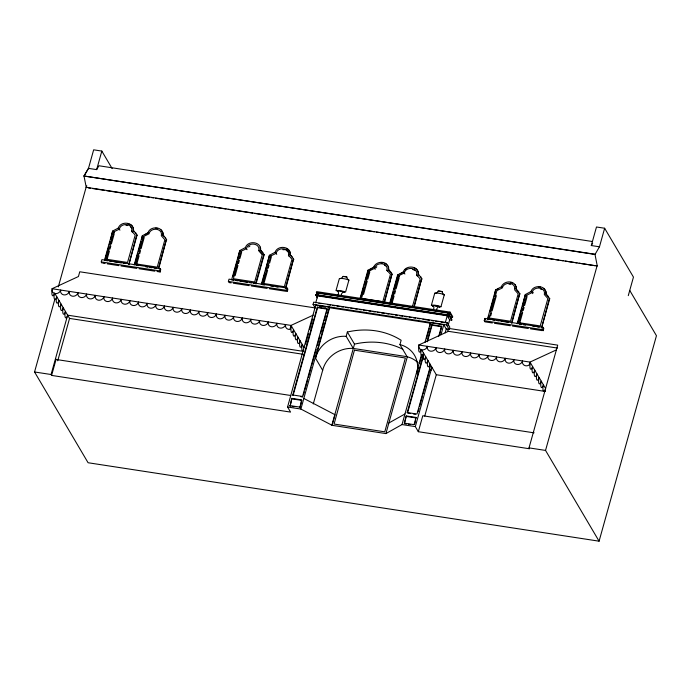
<?xml version="1.0" encoding="UTF-8"?>
<svg xmlns="http://www.w3.org/2000/svg" width="691" height="691" viewBox="0 0 691 691"><rect width="100%" height="100%" fill="white"/><g stroke="black" fill="none" stroke-linecap="round" stroke-linejoin="round"><path stroke-width="1.04" d="M112.149 168.578L101.827 151.079L93.656 149.817L88.483 168.371L84.008 176.015L86.28 187.572L86.781 185.775M599.477 246.808L591.297 245.538L596.48 226.994L604.642 228.246L599.468 246.791L595.011 254.452L597.283 266.018L86.116 187.296L58.303 286.895M592.498 241.53L98.908 165.762L96.645 169.623L88.483 168.371L84.017 176.006L595.115 254.271M131.644 231.044C133.449 223.383 120.856 222.217 119.318 229.153L113.903 231.805L106.259 259.203L127.55 262.468L135.194 235.07L131.644 231.044L132.249 232.064M134.529 231.701L133.182 230.371L133.009 227.589M133.475 230.872C134.659 222.113 120.908 220.369 118.265 228.082L112.642 231.062L104.471 260.343L107.615 260.827M164.216 236.391L162.869 235.061C164 226.501 150.37 225.361 147.952 232.772L142.329 235.752L134.158 265.024M163.171 235.562L162.998 232.781L160.917 229.818M258.762 250.557C260.567 242.904 247.974 241.729 246.437 248.665L241.021 251.317L233.377 278.715L254.668 281.98L262.312 254.582L258.762 250.557L262.062 254.115M262.995 252.742L260.3 249.883L260.136 247.102M260.602 250.392C261.785 241.625 248.026 239.881 245.391 247.594L239.76 250.574L231.589 279.855L233.688 280.175M288.458 255.247C290.263 247.585 277.67 246.419 276.132 253.355L270.717 256.007L263.064 283.396L284.355 286.67L292.008 259.272L288.458 255.247L289.054 256.266M292.69 257.432L289.995 254.573L289.823 251.792M290.289 255.074C291.472 246.307 277.722 244.562 275.078 252.284L269.455 255.264L261.276 284.545M386.925 270.233C388.731 262.571 376.137 261.405 374.6 268.341L369.184 270.993L361.531 298.382L382.823 301.656L390.475 274.258L386.925 270.233L387.521 271.252M391.158 272.418L388.463 269.559L388.29 266.778M388.757 270.06L388.584 267.279L387.47 265.154M417.209 275.934L416.613 274.914C418.418 267.262 405.824 266.095 404.287 273.023L398.871 275.674L391.218 303.073M419.497 275.579L418.15 274.249C419.282 265.69 405.643 264.549 403.233 271.96L397.61 274.94L389.715 303.202M418.444 274.75C418.996 271.934 417.122 269.136 414.565 268.048M518.863 292.025L516.168 289.166L516.004 286.385M516.471 289.667L516.298 286.886L515.184 284.752M548.559 296.707L545.864 293.848C546.987 285.288 533.357 284.148 530.947 291.559L525.324 294.539L517.144 323.82M546.158 294.349L545.985 291.567L543.903 288.613M56.662 296.957L56.455 297.83A4.664 1.468 -81.3 0 0 56.645 302.762A4.664 1.468 -81.3 0 0 58.58 301.423L58.882 300.525M56.714 296.845L56.412 297.752A4.664 1.468 -81.3 0 1 54.477 299.082A4.664 1.468 -81.3 0 1 54.287 294.15L54.58 293.027L69.558 318.421L57.733 360.788M58.839 300.645L58.64 301.518A4.664 1.468 -81.3 0 0 58.821 306.45A4.664 1.468 -81.3 0 0 60.756 305.111L61.058 304.213M61.015 304.342L60.817 305.206A4.664 1.468 -81.3 0 0 60.998 310.138A4.664 1.468 -81.3 0 0 62.933 308.808L63.278 307.771M63.27 307.763L63.002 308.92A4.664 1.468 -81.3 0 0 63.183 313.852A4.664 1.468 -81.3 0 0 65.118 312.513L65.464 311.486L65.179 312.608A4.664 1.468 -81.3 0 0 65.515 317.748A4.664 1.468 -81.3 0 0 67.64 315.174L303.418 351.365M629.734 290.419L656.45 335.714L599.08 541.183L88.085 462.737L34.55 371.974L54.831 299.35M96.645 169.623L101.827 151.079M315.804 304.826L287.577 406.999L290.574 412.095L51.6 375.412L51.074 374.513L67.64 315.174M51.6 375.412L56.057 359.467L55.522 358.569M101.931 263.046L101.266 261.915L101.905 259.635L160.131 268.574L160.796 269.706M105.049 259.833L108.712 246.713M109.273 244.692L110.119 241.66M110.681 239.639L112.642 231.062M107.14 259.203L109.403 251.092M109.973 249.062L110.819 246.013M111.389 243.983L114.222 233.834M137.043 235.268L128.871 264.549L136.749 234.767L137.043 235.268L135.583 232.729M134.736 264.523L137.837 253.416M138.399 251.394L141.214 241.297M141.785 239.285L142.329 235.752M143.59 236.486L135.946 263.884L157.237 267.149L164.881 239.76L161.331 235.735C163.136 228.073 150.543 226.907 149.006 233.834L143.59 236.486L144.194 237.514L141.076 248.674M136.827 263.893L139.098 255.774M139.66 253.744L140.515 250.703M158.265 268.73L166.436 239.449L158.844 268.22M156.987 271.503L160.157 271.986L159.491 270.855L160.131 268.574M160.157 271.986L160.588 270.466M231.174 282.887L229.058 282.559L228.384 281.427L229.023 279.147L287.249 288.087L287.922 289.218M233.014 276.322L237.238 261.172M237.808 259.16L239.76 250.574M235.113 275.674L237.946 265.525M238.507 263.496L239.362 260.455M239.924 258.425L241.625 252.336L241.021 251.317M255.99 284.061L264.169 254.78L260.3 249.883M261.854 284.036L264.955 272.928M265.517 270.907L269.455 255.264M263.953 283.405L267.633 270.216M268.203 268.186L269.049 265.145M269.62 263.116L271.313 257.026L270.717 256.007M285.383 288.242L293.563 258.961L285.685 288.743M287.706 289.978L287.283 291.498L286.618 290.367L287.249 288.087M315.208 308.039L313.066 304.403L313.697 302.148L447.103 322.628L449.781 327.163L449.15 329.426L446.231 328.976L443.752 324.779L430.45 322.732L424.948 342.434M317.247 297.916L315.813 294.582L449.219 315.061L451.897 319.596L451.724 320.209L449.651 319.89L447.224 315.77L317.67 295.886L315.727 302.848M318.093 295.403L316.392 292.509L316.642 291.619L450.04 312.099L452.717 316.642L452.475 317.532L450.402 317.212L447.975 313.101L447.397 315.165L448.856 317.635M317.834 295.282L318.413 293.209M305.612 344.023L308.514 333.623M309.672 329.469L312.582 319.069M291.818 398.37L290.125 406.109L291.818 398.37L301.604 399.873L299.911 407.612L301.63 401.436M317.29 307.132L317.601 307.668L293.079 395.511L292.768 394.976L317.29 307.132L327.076 308.635L302.554 396.479L302.865 397.014L300.913 396.712M303.444 394.95L304.308 391.849M304.886 389.784L307.771 379.445M308.35 377.381L311.235 367.042M311.814 364.978L316.141 349.473M317.299 345.345L319.605 337.078M320.754 332.941L323.647 322.611M324.217 320.538L325.66 315.372M326.238 313.308L327.102 310.207M303.841 398.448L335.049 414.73L332.095 425.319L300.879 409.046L329.313 307.21L316.003 305.172M313.282 403.95L322.671 370.316L315.528 358.206L329.624 307.737L329.115 306.873M315.528 358.206A27.234 24.142 -30.5 0 1 346.156 336.327L347.357 332.017A72.892 64.608 -30.5 0 1 401.143 340.274L399.942 344.584A28.193 24.988 -30.5 0 1 416.664 373.727L418.392 367.552M360.028 298.521L367.923 270.25L373.546 267.27C375.679 261.699 384.585 260.282 387.772 265.655M360.883 297L363.708 286.903M364.269 284.891L365.116 281.859M365.677 279.838L367.932 271.762M363.552 294.331L367.232 281.142M367.802 279.112L369.78 272.012L369.184 270.993M347.357 332.017L354.5 344.135L331.844 425.285L385.906 433.585L402.015 424.568L415.326 426.606L418.323 431.702L529.556 448.779L529.021 447.88L557.706 345.146L449.4 328.519M384.136 302.217L392.03 273.947L384.429 302.718M390.294 302.701L393.395 291.593M393.956 289.572L397.619 276.452M391.823 304.092L394.086 295.973M394.656 293.943L395.502 290.902M396.073 288.873L399.191 277.713M412.51 306.338L420.163 278.948L416.613 274.914M413.823 306.908L421.717 278.637L414.116 307.409M385.906 433.585L407.362 356.737L353.3 348.437A27.234 24.142 -30.5 0 0 322.671 370.316M431.374 305.292L434.725 293.269L435.866 293.131A3.801 3.369 -30.5 0 0 438.509 290.997L442.119 291.49A5.01 4.44 -30.5 0 0 444.304 294.737L440.944 306.761A8.223 2.799 15.6 0 0 431.374 305.292L433.335 306.165A3.101 2.747 -30.5 0 1 432.687 310.147M402.015 424.568L421.475 354.872M419.541 363.431L421.838 355.191M426.442 338.711L429.318 328.406M429.888 326.351L430.45 322.732M406.256 415.939L404.252 423.142L414.039 424.645L416.051 417.442L406.256 415.939L404.563 423.669L406.524 423.972M423.099 357.273L407.517 413.08L407.206 412.544L423.652 353.637M427.116 341.242L431.728 324.701L441.523 326.204L440.97 329.84M427.427 341.769L432.048 325.236L431.728 324.701M430.268 366.506L416.993 414.047L407.206 412.544M438.638 336.543L441.523 326.204M414.643 424.144L415.498 421.061M418.176 411.482L419.04 408.381M419.618 406.317L422.503 395.978M423.082 393.913L430.009 369.106M439.528 335.005L440.392 331.905M415.326 426.606L431.892 367.267M440.97 334.755L443.752 324.779M447.224 315.77L445.28 322.732L441.039 322.084M449.15 329.426L446.472 324.882L447.103 322.628M451.724 320.209L449.219 315.061M452.475 317.532L449.798 312.988L450.04 312.099M445.159 332.82L446.231 328.976M418.323 431.702L422.78 415.757L534.005 432.834L533.478 431.935M447.993 325.858L449.651 319.89M424.749 416.051L436.289 374.721L421.355 349.413A4.612 1.442 -81.3 0 1 419.264 351.952A4.612 1.442 -81.3 0 1 418.927 346.882M492.338 322.973L484.927 321.842L484.253 320.71L484.892 318.421L543.117 327.361L543.791 328.493L543.152 330.773L542.487 329.642L543.117 327.361M515.477 285.262C512.29 279.89 503.393 281.306 501.26 286.877L495.628 289.857L487.457 319.13L490.601 319.613M488.036 318.629L488.882 315.597M490.005 311.555L493.676 298.434M494.238 296.413L495.628 289.857M490.696 315.968L491.543 312.919M492.113 310.89L496.363 295.67M511.565 322.835L519.736 293.554L511.858 323.336M517.723 323.31L520.539 313.213M521.109 311.2L521.955 308.169M522.517 306.148L525.324 294.539M526.585 295.282L518.932 322.68L540.224 325.945L547.877 298.547L544.327 294.521C546.132 286.86 533.538 285.694 532.001 292.63L526.585 295.282L527.181 296.301M519.822 322.68L522.655 312.539M523.217 310.509L524.072 307.46M524.633 305.431L526.905 297.311M549.725 298.745L541.554 328.026L549.431 298.244L549.725 298.745L545.864 293.848M599.08 541.183L545.545 450.42L597.11 265.733M628.283 295.644L633.457 277.1L604.642 228.246M54.459 293.425L54.243 294.072A4.664 1.468 -81.3 0 1 52.309 295.411A4.664 1.468 -81.3 0 1 52.119 290.479M374.246 266.838L373.84 267.771L373.546 267.27M403.933 271.528L403.527 272.461L403.233 271.96M501.554 287.378L501.96 286.445M531.647 291.136L531.241 292.06L530.947 291.559M532.597 293.649L533.21 292.233M439.476 307.314L439.856 306.588A3.066 2.721 -30.5 0 0 436.928 310.829M591.306 245.555L592.662 243.241M303.72 350.026L303.306 350.596A4.612 1.442 -81.3 0 1 301.872 349.499A4.612 1.442 -81.3 0 1 302.278 344.507A4.612 1.442 -81.3 0 1 300.032 346.839A4.612 1.442 -81.3 0 1 300.11 340.827A4.612 1.442 -81.3 0 1 297.864 343.168A4.612 1.442 -81.3 0 1 297.942 337.156A4.612 1.442 -81.3 0 1 295.696 339.488A4.612 1.442 -81.3 0 1 295.774 333.477A4.612 1.442 -81.3 0 1 293.528 335.817A4.612 1.442 -81.3 0 1 293.606 329.806A4.612 1.442 -81.3 0 1 291.36 332.138A4.612 1.442 -81.3 0 1 291.438 326.126M431.08 370.177L431.054 370.203A4.612 1.442 -81.3 0 1 429.621 369.106A4.612 1.442 -81.3 0 1 430.027 364.114A4.612 1.442 -81.3 0 1 427.781 366.455A4.612 1.442 -81.3 0 1 427.859 360.443A4.612 1.442 -81.3 0 1 425.613 362.775A4.612 1.442 -81.3 0 1 425.691 356.763A4.612 1.442 -81.3 0 1 423.445 359.104A4.612 1.442 -81.3 0 1 423.523 353.092A4.612 1.442 -81.3 0 1 421.277 355.424A4.612 1.442 -81.3 0 1 421.355 349.413M375.809 267.944L376.802 266.691M595.011 254.443L84.008 176.015M248.648 247.015L249.952 246.013M405.176 269.956L406.792 268.704M496.648 289.849L498.09 288.829M388.869 422.987L404.969 413.969M144.79 234.733L146.846 233.722M372.432 268.22L368.217 270.751L367.923 270.25M400.072 273.912L402.119 272.91M313.222 315.148L291.015 325.409L52.041 288.726L52.412 289.348M557.507 348.074L448.399 331.326L418.763 345.016L419.187 345.742M556.385 349.896L529.988 362.093L418.763 345.016A4.612 4.086 -30.5 0 0 421.925 349.853A4.612 4.086 -30.5 0 0 427.418 346.346A4.612 4.086 -30.5 0 0 430.571 351.183A4.612 4.086 -30.5 0 0 436.064 347.668A4.612 4.086 -30.5 0 0 439.226 352.505A4.612 4.086 -30.5 0 0 444.71 348.998A4.612 4.086 -30.5 0 0 447.872 353.835A4.612 4.086 -30.5 0 0 453.365 350.328A4.612 4.086 -30.5 0 0 456.526 355.165A4.612 4.086 -30.5 0 0 462.011 351.659A4.612 4.086 -30.5 0 0 465.173 356.496A4.612 4.086 -30.5 0 0 470.666 352.98A4.612 4.086 -30.5 0 0 473.819 357.817A4.612 4.086 -30.5 0 0 479.312 354.31A4.612 4.086 -30.5 0 0 482.473 359.147A4.612 4.086 -30.5 0 0 487.958 355.64A4.612 4.086 -30.5 0 0 491.12 360.477A4.612 4.086 -30.5 0 0 496.613 356.962A4.612 4.086 -30.5 0 0 499.774 361.799A4.612 4.086 -30.5 0 0 505.259 358.292A4.612 4.086 -30.5 0 0 508.421 363.129A4.612 4.086 -30.5 0 0 513.914 359.622A4.612 4.086 -30.5 0 0 517.067 364.459A4.612 4.086 -30.5 0 0 522.56 360.952A4.612 4.086 -30.5 0 0 524.158 365.211A4.612 4.086 -30.5 0 0 529.116 365.029L529.988 362.093L545.596 388.541A4.612 1.442 -81.3 0 1 543.342 390.881A4.612 1.442 -81.3 0 1 543.428 384.87A4.612 1.442 -81.3 0 1 541.174 387.202A4.612 1.442 -81.3 0 1 541.26 381.19A4.612 1.442 -81.3 0 1 539.006 383.522A4.612 1.442 -81.3 0 1 539.092 377.511A4.612 1.442 -81.3 0 1 536.838 379.851A4.612 1.442 -81.3 0 1 536.924 373.84A4.612 1.442 -81.3 0 1 534.67 376.172A4.612 1.442 -81.3 0 1 534.756 370.16A4.612 1.442 -81.3 0 1 532.502 372.501A4.612 1.442 -81.3 0 1 532.588 366.489A4.612 1.442 -81.3 0 1 530.334 368.821A4.612 1.442 -81.3 0 1 530.42 362.81M337.148 291.153L337.605 291.084A6.297 2.142 15.6 0 1 343.66 292.017L344.291 292.25M432.886 305.742L432.989 305.724A6.297 2.142 15.6 0 1 439.044 306.657L439.675 306.899M339.722 278.611L340.482 278.482A3.801 3.369 -30.5 0 0 343.125 276.357L346.735 276.849A5.01 4.44 -30.5 0 0 348.912 280.097L345.56 292.112A8.223 2.799 15.6 0 0 335.981 290.643L339.341 278.628A8.223 2.799 15.6 0 1 348.912 280.097L348.86 280.08M435.097 293.278L434.725 293.269A8.223 2.799 15.6 0 1 444.304 294.737L444.192 294.677M125.995 225.473L127.645 225.525M155.406 228.263L157.41 228.324M282.809 249.676L284.459 249.727M380.991 262.761L382.995 262.83M508.991 284.269L510.632 284.321M538.393 287.05L540.397 287.119M88.413 187.9L90.547 188.228M92.68 188.557L104.419 190.362M106.552 190.69L131.091 194.456M133.225 194.784L149.221 197.237M151.355 197.566L153.488 197.894M155.622 198.222L194.033 204.113M196.166 204.441L212.163 206.903M214.296 207.222L226.035 209.028M228.168 209.356L234.569 210.34M236.702 210.669L252.707 213.122M254.841 213.45L270.837 215.903M272.971 216.231L275.104 216.559M277.238 216.888L315.64 222.787M317.782 223.107L333.779 225.568M335.912 225.897L374.315 231.787M376.448 232.116L378.582 232.444M380.715 232.772L392.453 234.577M394.587 234.905L396.72 235.225M398.854 235.553L419.126 238.671M421.26 238.991L437.256 241.453M439.39 241.781L455.395 244.234M457.528 244.562L500.198 251.109M502.331 251.438L518.336 253.899M520.47 254.228L540.742 257.337M542.876 257.665L558.872 260.118M561.006 260.447L563.139 260.775M565.273 261.103L577.011 262.908M579.144 263.228L595.15 265.69M443.216 294.573L444.304 294.737M435.157 305.871L440.944 306.761M316.392 292.509L449.798 312.988M109.705 261.146L111.804 261.466M113.903 261.794L121.236 262.917M123.335 263.236L125.434 263.556M235.778 280.503L237.877 280.822M239.976 281.142L247.309 282.265M249.408 282.593L251.507 282.913M253.597 283.232L255.696 283.552L263.867 254.279L264.169 254.78M492.7 319.933L494.791 320.261M496.889 320.581L498.988 320.9M501.087 321.22L508.421 322.351M136.248 265.353L138.347 265.672M145.689 266.795L147.779 267.123M149.878 267.443L151.977 267.762M154.067 268.082L156.166 268.41M262.321 284.701L264.42 285.02M270.708 285.988L273.852 286.471M275.951 286.791L278.05 287.119M316.642 292.941L450.048 313.412M519.243 324.139L521.342 324.459M523.433 324.787L525.531 325.107M532.865 326.23L534.964 326.558M537.062 326.878L539.161 327.197M101.266 261.915L159.491 270.855M228.384 281.427L286.618 290.367M316.063 295.005L341.199 298.866M343.323 299.194L355.001 300.982M357.126 301.311L359.251 301.639M361.376 301.958L373.062 303.755M375.178 304.083L377.303 304.403M379.428 304.731L391.115 306.528M393.239 306.856L395.356 307.175M397.48 307.504L404.917 308.644M407.042 308.972L409.167 309.3M411.292 309.62L413.417 309.948M415.541 310.276L422.97 311.416M425.095 311.745L449.47 315.485M484.253 320.71L542.487 329.642M315.64 295.187L449.046 315.666M102.994 263.211L105.11 263.539M107.226 263.858L118.869 265.646M120.994 265.975L136.87 268.41M138.986 268.739L154.87 271.174M233.29 283.215L249.166 285.651M251.291 285.97L267.167 288.415M269.283 288.734L286.221 291.334M494.454 323.302L510.329 325.737M512.446 326.066L528.33 328.501M530.446 328.83L542.09 330.618M318.905 303.332L321.03 303.66M327.404 304.636L330.592 305.128M332.716 305.457L334.841 305.776M336.966 306.104L339.082 306.433M341.207 306.761L343.332 307.08M345.457 307.409L348.644 307.901M350.769 308.221L352.894 308.549M355.019 308.877L357.143 309.205M359.268 309.525L361.384 309.853M363.509 310.181L366.696 310.674M368.821 310.993L370.946 311.321M373.071 311.65L375.196 311.978M377.321 312.297L379.445 312.626M381.562 312.954L384.749 313.438M386.874 313.766L388.998 314.094M391.123 314.422L393.248 314.742M395.373 315.07L397.498 315.398M399.623 315.727L402.801 316.21M404.926 316.538L407.051 316.867M409.176 317.186L411.3 317.514M413.425 317.843L415.55 318.171M417.675 318.491L419.8 318.819M422.978 319.311L429.353 320.287M431.478 320.615L433.603 320.944M435.727 321.263L437.852 321.591M313.066 304.403L446.472 324.882M319.38 306.165L321.427 306.476M323.474 306.787L325.53 307.106M329.624 307.737L430.752 323.258M317.601 307.668L327.396 309.171M432.048 325.236L441.834 326.739M314.932 307.884L79.759 271.779L78.428 276.53L52.041 288.726A4.612 4.086 -30.5 0 0 55.202 293.563A4.612 4.086 -30.5 0 0 60.687 290.047A4.612 4.086 -30.5 0 0 63.848 294.884A4.612 4.086 -30.5 0 0 69.342 291.377A4.612 4.086 -30.5 0 0 72.495 296.214A4.612 4.086 -30.5 0 0 77.988 292.708A4.612 4.086 -30.5 0 0 81.149 297.545A4.612 4.086 -30.5 0 0 86.634 294.029A4.612 4.086 -30.5 0 0 89.795 298.866A4.612 4.086 -30.5 0 0 95.289 295.359A4.612 4.086 -30.5 0 0 98.45 300.196A4.612 4.086 -30.5 0 0 103.935 296.689A4.612 4.086 -30.5 0 0 107.096 301.526A4.612 4.086 -30.5 0 0 112.59 298.02A4.612 4.086 -30.5 0 0 115.743 302.857A4.612 4.086 -30.5 0 0 121.236 299.341A4.612 4.086 -30.5 0 0 124.397 304.178A4.612 4.086 -30.5 0 0 129.882 300.671A4.612 4.086 -30.5 0 0 133.043 305.508A4.612 4.086 -30.5 0 0 138.537 302.002A4.612 4.086 -30.5 0 0 141.698 306.839A4.612 4.086 -30.5 0 0 147.183 303.323A4.612 4.086 -30.5 0 0 150.344 308.169A4.612 4.086 -30.5 0 0 155.838 304.653A4.612 4.086 -30.5 0 0 158.999 309.49A4.612 4.086 -30.5 0 0 164.484 305.983A4.612 4.086 -30.5 0 0 167.645 310.82A4.612 4.086 -30.5 0 0 173.139 307.314A4.612 4.086 -30.5 0 0 176.291 312.151A4.612 4.086 -30.5 0 0 181.785 308.635A4.612 4.086 -30.5 0 0 184.946 313.472A4.612 4.086 -30.5 0 0 190.431 309.965A4.612 4.086 -30.5 0 0 193.592 314.802A4.612 4.086 -30.5 0 0 199.086 311.296A4.612 4.086 -30.5 0 0 202.247 316.132A4.612 4.086 -30.5 0 0 207.732 312.626A4.612 4.086 -30.5 0 0 210.893 317.463A4.612 4.086 -30.5 0 0 216.387 313.947A4.612 4.086 -30.5 0 0 219.539 318.784A4.612 4.086 -30.5 0 0 225.033 315.277A4.612 4.086 -30.5 0 0 228.194 320.114A4.612 4.086 -30.5 0 0 233.679 316.608A4.612 4.086 -30.5 0 0 236.84 321.445A4.612 4.086 -30.5 0 0 242.334 317.929A4.612 4.086 -30.5 0 0 245.495 322.766A4.612 4.086 -30.5 0 0 250.98 319.259A4.612 4.086 -30.5 0 0 254.141 324.096A4.612 4.086 -30.5 0 0 259.635 320.589A4.612 4.086 -30.5 0 0 262.787 325.426A4.612 4.086 -30.5 0 0 268.281 321.92A4.612 4.086 -30.5 0 0 271.442 326.757A4.612 4.086 -30.5 0 0 276.936 323.241A4.612 4.086 -30.5 0 0 280.088 328.078A4.612 4.086 -30.5 0 0 285.582 324.571A4.612 4.086 -30.5 0 0 289.9 329.434L291.015 325.409L304.144 347.659M69.558 318.421L303.202 354.293M436.289 374.721L545.389 391.469M292.768 394.976L302.554 396.479M408.502 413.227L410.454 413.529M413.391 413.978L415.351 414.28M56.057 359.467L290.764 395.494M292.129 398.906L301.924 400.409M406.576 416.474L416.362 417.977L416.051 417.442M289.805 405.574L299.592 407.077M292.077 406.403L294.038 406.705M408.476 424.274L410.437 424.576M287.577 406.999L300.879 409.046M34.55 371.974L51.074 374.513M529.021 447.88L545.545 450.42M540.327 289.002L541.865 289.443M510.709 282.429L512.592 282.965M412.613 269.404L415.481 270.622M127.723 223.642L131.23 225.136L132.491 226.467M384.878 263.357L386.502 264.316M384.464 265.154L385.794 265.94M286.411 248.371L289.304 250.669M285.996 250.168L288.354 252.034M516.168 289.166L520.038 294.055M418.15 274.249L420.845 277.1M388.463 269.559L392.324 274.457M289.995 254.573L293.856 259.47M162.869 235.061L165.564 237.92M133.182 230.371L135.877 233.23M337.502 291.101L337.942 291.524A3.101 2.747 -30.5 0 1 337.303 295.506M130.513 226.752L131.549 227.831M484.892 318.421L485.566 319.553M446.965 328.89L448.399 331.326M404.287 273.023L404.891 274.042M398.871 275.674L399.476 276.694M397.61 274.94L397.904 275.441M374.6 268.341L375.196 269.36M399.942 344.584L407.085 356.694L410.152 357.688A28.193 24.988 -30.5 0 1 418.029 362.749M346.156 336.327L353.3 348.437M315.813 294.582L317.514 297.476M276.132 253.355L276.728 254.374M275.078 252.284L275.372 252.785M246.437 248.665L247.041 249.684M245.391 247.594L245.685 248.104M147.952 232.772L148.254 233.273M119.318 229.153L119.923 230.172M118.265 228.082L118.567 228.583M113.903 231.805L114.507 232.824M420.543 276.599L422.011 279.138M165.27 237.419L166.738 239.95M432.341 305.439L432.678 306.268M354.5 344.135A72.892 64.608 -30.5 0 1 402.853 349.283M437.861 291.153A6.374 2.168 15.6 0 1 442.344 291.749M341.544 296.189A3.066 2.721 -30.5 0 1 344.472 291.947M343.03 276.504A6.374 2.168 15.6 0 1 346.96 277.1M514.83 288.354L514.631 289.831L518.181 293.865L510.537 321.255L489.245 317.99L496.889 290.591L502.305 287.94C503.756 281.859 514.458 281.565 514.83 288.354M354.44 350.19L334.081 424.049L384.766 431.832L405.375 358.007L354.44 350.19"/></g></svg>
